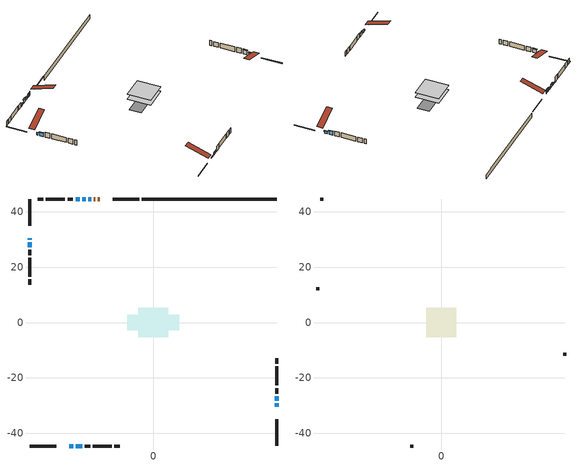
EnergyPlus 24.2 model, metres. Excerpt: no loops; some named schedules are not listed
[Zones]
conditioned space
 floor adiabatic (AdiabaticFloorConstruction): -5.38,-5.38 -5.38,5.38 5.38,5.38 5.38,-5.38 z0.37
 floor foundation (Slab1 construction): -9.31,-2.88 -9.31,2.88 9.31,2.88 9.31,-2.88 z-1.92
 wall outside (RimJoist1 construction): -5.04,44.65 -14.68,44.65 / -44.65,-44.65 -35.02,-44.65 / -44.65,44.65 -44.65,35.02 / 44.65,-44.65 44.65,-35.02 z0.37:0.67
 wall outside (AdiabaticWallConstruction 1): -19.29,44.65 -20.11,44.65 / -21.03,44.65 -21.57,44.65 z0.37:2.4
 wall outside (AdiabaticWallConstruction): -44.65,30.4 -44.65,29.94 z0.37:1.59; -30.4,-44.65 -28.92,-44.65 / -26.62,44.65 -28.09,44.65 z0.37:0.78; 44.65,-30.4 44.65,-29.26 / -28,-44.65 -25.71,-44.65 z0.37:1.51; 44.65,-28.33 44.65,-26.6 z0.37:2.35; -44.65,29.02 -44.65,27.29 z0.37:2.2; -22.5,44.65 -23.41,44.65 z0.37:1.29; -24.34,44.65 -25.69,44.65 z0.37:1.89
 wall outside (Wall1 construction): -29.02,44.65 -30.99,44.65 / -24.78,-44.65 -22.82,-44.65 / -44.65,26.36 -44.65,24.39 / 44.65,-25.67 44.65,-23.71 z0.37:2.81
 wall outside (Wall2 construction): -31.92,44.65 -38.84,44.65 / -21.89,-44.65 -14.96,-44.65 / -44.65,23.46 -44.65,16.54 / 44.65,-22.78 44.65,-15.85 z0.37:2.81
 wall outside (Wall3 construction): -39.77,44.65 -41.68,44.65 / -14.03,-44.65 -12.12,-44.65 / -44.65,15.61 -44.65,13.7 / 44.65,-14.92 44.65,-13.01 z0.37:2.81
 wall foundation (FoundationWall1 construction): -4.12,44.65,-1.92 -4.12,44.65,0.37 39.77,44.65,0.37 39.77,44.65,0.12 44.65,44.65,0.12 44.65,44.65,-1.92
 window (WindowConstruction 6): -44.65,30.4 -44.65,29.94 z0.37:1.59
 window (WindowConstruction 8): -30.4,-44.65 -28.93,-44.65 z0.37:0.78
 window (WindowConstruction): 44.65,-30.4 44.65,-29.26 z0.37:1.51
 window (WindowConstruction 1): 44.65,-28.33 44.65,-26.6 z0.37:2.35
 window (WindowConstruction 2): -44.65,29.02 -44.65,27.29 z0.37:2.2
 window (WindowConstruction 3): -22.5,44.65 -23.41,44.65 z0.37:1.28
 window (WindowConstruction 4): -24.34,44.65 -25.69,44.65 z0.37:1.89
 window (WindowConstruction 5): -28,-44.65 -25.71,-44.65 z0.37:1.51
 window (WindowConstruction 7): -26.62,44.65 -28.09,44.65 z0.37:0.78
 door (Door): -19.29,44.65 -20.1,44.65 z0.37:2.4
 door (Door 1): -21.03,44.65 -21.57,44.65 z0.37:2.4
 ceiling adiabatic (AdiabaticFloorConstruction): 5.38,-5.38 5.38,5.38 -5.38,5.38 -5.38,-5.38 z0.37
attic - vented
 floor to conditioned space (Floor1 construction Reversed): -5.38,-5.38 -5.38,5.38 5.38,5.38 5.38,-5.38 z2.81
 wall outside (Wall4 construction): -42.61,44.65 -43.72,44.65 / -11.19,-44.65 -10.08,-44.65 / -44.65,12.77 -44.65,11.66 / 44.65,-12.09 44.65,-10.97 z0.37:2.81
 roof outside (Roof1 construction): -18.37,44.65,2.81 -18.37,34.18,6.3 -15.61,34.18,6.3 -15.61,44.65,2.81; -31.33,-44.65,2.81 -31.33,-34.18,6.3 -34.09,-34.18,6.3 -34.09,-44.65,2.81; -44.65,31.33,2.81 -34.18,31.33,6.3 -34.18,34.09,6.3 -44.65,34.09,2.81; 44.65,-31.33,2.81 34.18,-31.33,6.3 34.18,-34.09,6.3 44.65,-34.09,2.81
shading: -28.72,-44.65 -30.6,-44.65 -30.6,-45.06 -28.72,-45.06 z0.98; 44.65,-29.06 44.65,-30.6 45.06,-30.6 45.06,-29.06 z1.71; 44.65,-26.4 44.65,-28.53 45.06,-28.53 45.06,-26.4 z2.55; -44.65,27.09 -44.65,29.22 -45.06,29.22 -45.06,27.09 z2.4; -23.61,44.65 -22.3,44.65 -22.3,45.06 -23.61,45.06 z1.49; -25.89,44.65 -24.14,44.65 -24.14,45.06 -25.89,45.06 z2.1; -25.51,-44.65 -28.2,-44.65 -28.2,-45.06 -25.51,-45.06 z1.71; -28.29,44.65 -26.42,44.65 -26.42,45.06 -28.29,45.06 z0.98
[Building]
Building 1: Terrain=Suburbs
[Site:Location]
London AP_ON: Latitude {deg}=43.03; Longitude {deg}=-81.15; Time Zone {hr}=-5; Elevation {m}=278; Keep Site Location Information=Yes
[Site:GroundTemperature:Shallow]
3.98693, 1.93205, 1.76749, 2.74264, 6.6573, 10.5537, 13.9317, 16.0716, 16.2534, 14.513, 11.2211, 7.44421
[Site:WaterMainsTemperature]
Calculation Method=Schedule; Temperature Schedule=mains temperature schedule
[Material] Roughness=Rough; Thermal Absorptance=0.9
Name | Thickness {m} | Conductivity {W/m-K} | Density {kg/m3} | Specific Heat {J/kg-K} | Solar Absorptance | Visible Absorptance
asphalt or fiberglass shingles | 0.00635 | 0.162714 | 1121.4 | 1465.45 | 0.4 | 0.4
ceiling loosefill ins | 0.254 | 0.0480833 | 16.02 | 1046.75 | 0.7 | 0.7
ceiling stud and cavity | 0.1397 | 0.132008 | 65.682 | 1177.47 | 0.7 | 0.7
concrete 4.0 in. | 0.1016 | 1.803125 | 2242.8 | 837.4 | 0.7 | 0.7
concrete 8.0 in. | 0.2032 | 1.803125 | 2242.8 | 837.4 | 0.7 | 0.7
door material | 0.04445 | 0.053851 | 512.64 | 1214.23 | 0.7 | 0.7
exterior vertical ins | 0.00241454 | 0.029427 | 32.04 | 1214.23 | 0.7 | 0.7
floor covering | 0.0127 | 0.0433444 | 54.468 | 1339.84 | 0.6 | 0.6
floor rigid ins; wall rigid ins | 0.512978 | 0.029427 | 32.04 | 1214.23 | 0.7 | 0.7
floor stud and cavity | 0.1397 | 1.75129 | 37.0049 | 1207.88 | 0.7 | 0.7
furniture material conditioned space 1 | 0.1524 | 0.115458 | 640.8 | 1214.23 | 0.6 | 0.6
gypsum board | 0.0127 | 0.160291 | 801 | 837.4 | 0.6 | 0.6
gypsum board 1 | 0.0127 | 0.160291 | 801 | 837.4 | 0.7 | 0.7
osb sheathing 0.5 in. | 0.0127 | 0.115458 | 512.64 | 1214.23 | 0.7 | 0.7
osb sheathing 0.75 in. | 0.01905 | 0.115458 | 512.64 | 1214.23 | 0.7 | 0.7
osb sheathing 2.0 in. | 0.0508 | 0.115458 | 512.64 | 1214.23 | 0.7 | 0.7
rim joist stud and cavity | 0.0508 | 0.0296634 | 125.044 | 1163.47 | 0.6 | 0.6
wall stud and cavity | 0.1397 | 0.108091 | 139.0536 | 1170.24 | 0.7 | 0.7
wall stud and cavity 1 | 0.1397 | 0.0940029 | 139.0536 | 1170.24 | 0.7 | 0.7
wall stud and cavity 2 | 0.1397 | 0.08757 | 139.0536 | 1170.24 | 0.7 | 0.7
wall stud and cavity 3 | 0.0889 | 6.1454 | 50.32683 | 1063.81 | 0.6 | 0.6
wall stud and cavity 4 | 0.0889 | 0.380278 | 52.3479 | 1209.89 | 0.7 | 0.7
wall stud and cavity 5 | 0.0889 | 0.391764 | 83.0341 | 1211.67 | 0.7 | 0.7
wood siding | 0.0254 | 0.102417 | 544.68 | 1172.36 | 0.4 | 0.4
wood siding 1 | 0.00254 | 0.102417 | 544.68 | 1172.36 | 0.4 | 0.4
wood siding 2; wood siding 3; wood siding 4 | 0.0254 | 0.102417 | 544.68 | 1172.36 | 0.7 | 0.7
[WindowMaterial:SimpleGlazingSystem]
Name | U-Factor {W/m2-K} | Solar Heat Gain Coefficient
WindowMaterial | 2.94177 | 0.59
WindowMaterial 1 | 2.98152 | 0.59
WindowMaterial 2 | 2.90089 | 0.65
WindowMaterial 3 | 2.96619 | 0.55
WindowMaterial 4 | 2.91963 | 0.62
WindowMaterial 5 | 2.97868 | 0.61
WindowMaterial 6 | 3.06442 | 0.37
[Construction]
AdiabaticFloorConstruction: floor stud and cavity, floor rigid ins, osb sheathing 0.75 in., floor covering
AdiabaticWallConstruction: wood siding 3, wall rigid ins, wall stud and cavity 4, gypsum board
AdiabaticWallConstruction 1: wood siding 4, wall rigid ins, wall stud and cavity 4, gypsum board
Door; Door 1: door material
Floor1 construction Reversed: gypsum board, ceiling stud and cavity, ceiling loosefill ins
FoundationWall1 construction: concrete 8.0 in., gypsum board 1
furniture construction conditioned space 1: furniture material conditioned space 1
PartitionWallConstruction: gypsum board, wall stud and cavity 5, gypsum board
RimJoist1 construction: wood siding 2, osb sheathing 2.0 in., rim joist stud and cavity
Roof1 construction: asphalt or fiberglass shingles
Slab1 construction: concrete 4.0 in.
Wall1 construction: wood siding, osb sheathing 0.5 in., wall stud and cavity, gypsum board
Wall2 construction: wood siding, osb sheathing 0.5 in., wall stud and cavity 1, gypsum board
Wall3 construction: wood siding, osb sheathing 0.5 in., wall stud and cavity 2, gypsum board
Wall4 construction: wood siding 1, wall stud and cavity 3
WindowConstruction; WindowConstruction 5: WindowMaterial
WindowConstruction 1: WindowMaterial 1
WindowConstruction 2: WindowMaterial 2
WindowConstruction 3: WindowMaterial 3
WindowConstruction 4: WindowMaterial 4
WindowConstruction 6: WindowMaterial 5
WindowConstruction 7; WindowConstruction 8: WindowMaterial 6
[Zone] Multiplier=1; Part of Total Floor Area=Yes
Name | Volume {m3}
attic - vented | 65.4812
conditioned space | 553.3
[Space]
Name | Zone | Volume {m3}
attic - vented 1 | attic - vented | 65.4812
conditioned space 1 | conditioned space | 553.3
[ZoneInfiltration:EffectiveLeakageArea]
infil attic - vented 1: Zone or Space=attic - vented 1; Schedule=Always On Discrete; Effective Air Leakage Area {cm2}=5043.05; Stack Coefficient=0.000412271; Wind Coefficient=1.37186e-05
[ZoneMixing]
whole house fan mix: Zone or Space=attic - vented; Schedule=Always On Continuous; Design Flow Rate Calculation Method=Flow/Zone; Design Flow Rate {m3/s}=0; Source Zone or Space=conditioned space
[SurfaceProperty:ExposedFoundationPerimeter]
Slab1: Exposed Perimeter Calculation Method=TotalExposedPerimeter; Total Exposed Perimeter {m}=48.767
[InternalMass] Zone or ZoneList=conditioned space; Space or SpaceList=conditioned space 1
Name | Construction | Surface Area {m2}
furniture mass conditioned space 1 | furniture construction conditioned space 1 | 89.1602
partition wall mass | PartitionWallConstruction | 222.9
[Lights]
interior lighting: Zone or ZoneList or Space or SpaceList=conditioned space 1; Schedule=interior lighting schedule; Design Level Calculation Method=LightingLevel; Lighting Level {W}=343.2; Return Air Fraction=0; Fraction Radiant=0.6; Fraction Visible=0.2; Fraction Replaceable=1
[People]
occupants: Zone or ZoneList or Space or SpaceList=conditioned space 1; Number of People Schedule=occupants schedule; Number of People Calculation Method=People; Number of People=3; Fraction Radiant=0.314171; Sensible Heat Fraction=0.56303; Activity Level Schedule=occupants activity schedule; Carbon Dioxide Generation Rate {m3/s-W}=0; Enable ASHRAE 55 Comfort Warnings=No; Mean Radiant Temperature Calculation Type=EnclosureAveraged
[ElectricEquipment] Zone or ZoneList or Space or SpaceList=conditioned space 1; Design Level Calculation Method=EquipmentLevel
Name | Schedule | Design Level {W} | Fraction Latent | Fraction Radiant | Fraction Lost
clothes dryer | clothes dryer schedule | 140.772 | 0.015 | 0.081 | 0.85
clothes washer | clothes washer schedule | 32.1985 | 0.03 | 0.162 | 0.7
cooking range | cooking range schedule | 215.147 | 0.08 | 0.432 | 0.2
dishwasher | dishwasher schedule | 66.8632 | 0.3 | 0.18 | 0.4
fridge | fridge schedule | 72.9452 | 0 | 0.6 | 0
mech vent bath fan 0 | mech vent bath fan 0 schedule | 50.2 | 0 | 0 | 1
mech vent bath fan 1 | mech vent bath fan 1 schedule | 50.2 | 0 | 0 | 1
mech vent house fan | mech vent house fan schedule | 0 | 0 | 0 | 1
mech vent house fan cfis | mech vent house fan cfis schedule | 0 | 0 | 0 | 0
mech vent range fan 0 | mech vent range fan 0 schedule | 57 | 0 | 0 | 1
misc plug loads | misc plug loads schedule | 494.7 | 0.045 | 0.513 | 0.1
whole house fan | Always On Discrete | 0 | 0 | 0 | 1
[OtherEquipment] Zone or ZoneList or Space or SpaceList=conditioned space 1; Design Level Calculation Method=EquipmentLevel
Name | Fuel Type | Schedule | Design Level {W} | Fraction Latent | Fraction Radiant | Fraction Lost
clothes dryer 1 | Electricity | clothes dryer schedule | 0 | 0.015 | 0.081 | 0.85
cooking range 1 | Electricity | cooking range schedule | 0 | 0.08 | 0.432 | 0.2
general water use latent | None | general water use schedule | 62.594 | 1 | 0 | 0
general water use sensible | None | general water use schedule | -61.6891 | 0 | 0.6 | 0
mech vent house fan latent load | None | Always On Discrete | 0 | 1 | 0 | 0
mech vent house fan sensible load | None | Always On Discrete | 0 | 0 | 0 | 0
water heater energy adjustment1 | NaturalGas | Always On Discrete | 0.01 | 0 | 0 | 1
[ZoneInfiltration:DesignFlowRate] Zone or ZoneList or Space or SpaceList=conditioned space 1; Schedule=Always On Discrete; Design Flow Rate Calculation Method=Flow/Zone; Design Flow Rate {m3/s}=0
infil flow; natural vent flow; whole house fan flow
[AvailabilityManager:Scheduled]
central ac and furnace airloop Availability Manager: Schedule=Always On Discrete
[Foundation:Kiva]
Foundation Kiva 1: Initial Indoor Air Temperature {C}=18; Wall Height Above Grade {m}=0.369997; Wall Depth Below Slab {m}=0.2032; Custom Block Material Name 1=exterior vertical ins; Custom Block Depth 1 {m}=2.28999; Custom Block X Position 1 {m}=0.2159; Custom Block Z Position 1 {m}=0
[Foundation:Kiva:Settings]
Soil Conductivity {W/m-K}=0.849921; Soil Density {kg/m3}=1842.3; Soil Specific Heat {J/kg-K}=418.7; Ground Solar Absorptivity=0.9; Ground Thermal Absorptivity=0.9; Ground Surface Roughness {m}=0.03; Far-Field Width {m}=40; Deep-Ground Boundary Condition=ZeroFlux; Deep-Ground Depth {m}=40; Minimum Cell Dimension {m}=0.2; Maximum Cell Growth Coefficient=3; Simulation Timestep=Timestep
[Exterior:Lights]
exterior lighting: Schedule=exterior lighting schedule; Design Level {W}=75.6
[EnergyManagementSystem:GlobalVariable]
central_ac_and_furnace_airloop_Fan_RTF
infil_program_Qfan
infil_program_Qinf
natural_vent_program_Qnv
natural_vent_program_Qwhf
[EnergyManagementSystem:Sensor]
Name | Output:Variable or Output:Meter Index Key | Output:Variable or Output:Meter
airflow_gain | infil flow | Infiltration Sensible Heat Gain Energy
airflow_gain_1 | natural vent flow | Infiltration Sensible Heat Gain Energy
airflow_gain_2 | whole house fan flow | Infiltration Sensible Heat Gain Energy
airflow_loss | infil flow | Infiltration Sensible Heat Loss Energy
airflow_loss_1 | natural vent flow | Infiltration Sensible Heat Loss Energy
airflow_loss_2 | whole house fan flow | Infiltration Sensible Heat Loss Energy
clg_load_cond |  | Cooling:EnergyTransfer:Zone:CONDITIONED SPACE
clg_sp_s; clg_sp_s_1 | cooling setpoint | Schedule Value
clothes_dryer_exhaust_0_sch_s | clothes dryer exhaust 0 schedule | Schedule Value
cool_season | cooling season schedule | Schedule Value
htg_load_cond |  | Heating:EnergyTransfer:Zone:CONDITIONED SPACE
htg_sp_s; htg_sp_s_1 | heating setpoint | Schedule Value
ig_ee_conv | clothes dryer | Electric Equipment Convective Heating Energy
ig_ee_conv_2 | cooking range | Electric Equipment Convective Heating Energy
ig_ee_conv_4 | fridge | Electric Equipment Convective Heating Energy
ig_ee_conv_5 | misc plug loads | Electric Equipment Convective Heating Energy
ig_ee_conv_6 | whole house fan | Electric Equipment Convective Heating Energy
ig_ee_rad | clothes dryer | Electric Equipment Radiant Heating Energy
ig_ee_rad_2 | cooking range | Electric Equipment Radiant Heating Energy
ig_ee_rad_4 | fridge | Electric Equipment Radiant Heating Energy
ig_ee_rad_5 | misc plug loads | Electric Equipment Radiant Heating Energy
ig_ee_rad_6 | whole house fan | Electric Equipment Radiant Heating Energy
ig_lgt_conv | interior lighting | Lights Convective Heating Energy
ig_lgt_rad | interior lighting | Lights Radiant Heating Energy
ig_lgt_vis | interior lighting | Lights Visible Radiation Heating Energy
ig_oe_conv | clothes dryer 1 | Other Equipment Convective Heating Energy
ig_oe_conv_1 | cooking range 1 | Other Equipment Convective Heating Energy
ig_oe_conv_2 | general water use latent | Other Equipment Convective Heating Energy
ig_oe_conv_3 | general water use sensible | Other Equipment Convective Heating Energy
ig_oe_conv_4 | water heater energy adjustment1 | Other Equipment Convective Heating Energy
ig_oe_rad | clothes dryer 1 | Other Equipment Radiant Heating Energy
ig_oe_rad_1 | cooking range 1 | Other Equipment Radiant Heating Energy
ig_oe_rad_2 | general water use latent | Other Equipment Radiant Heating Energy
ig_oe_rad_3 | general water use sensible | Other Equipment Radiant Heating Energy
ig_oe_rad_4 | water heater energy adjustment1 | Other Equipment Radiant Heating Energy
ig_ppl_conv | occupants | People Convective Heating Energy
ig_ppl_rad | occupants | People Radiant Heating Energy
im_conv | furniture mass conditioned space 1 | Surface Inside Face Convection Heat Gain Energy
im_conv_1 | partition wall mass | Surface Inside Face Convection Heat Gain Energy
im_ig | furniture mass conditioned space 1 | Surface Inside Face Internal Gains Radiation Heat Gain Energy
im_ig_1 | partition wall mass | Surface Inside Face Internal Gains Radiation Heat Gain Energy
im_lgt | furniture mass conditioned space 1 | Surface Inside Face Lights Radiation Heat Gain Energy
im_lgt_1 | partition wall mass | Surface Inside Face Lights Radiation Heat Gain Energy
im_sol | furniture mass conditioned space 1 | Surface Inside Face Solar Radiation Heat Gain Energy
im_sol_1 | partition wall mass | Surface Inside Face Solar Radiation Heat Gain Energy
im_surf | furniture mass conditioned space 1 | Surface Inside Face Net Surface Thermal Radiation Heat Gain Energy
im_surf_1 | partition wall mass | Surface Inside Face Net Surface Thermal Radiation Heat Gain Energy
mech_vent_bath_fan_0_sch_s | mech vent bath fan 0 schedule | Schedule Value
mech_vent_bath_fan_1_sch_s | mech vent bath fan 1 schedule | Schedule Value
mech_vent_range_fan_0_sch_s | mech vent range fan 0 schedule | Schedule Value
mv_conv | mech vent bath fan 0 | Electric Equipment Convective Heating Energy
mv_conv_1 | mech vent bath fan 1 | Electric Equipment Convective Heating Energy
mv_conv_2 | mech vent house fan | Electric Equipment Convective Heating Energy
mv_conv_3 | mech vent house fan cfis | Electric Equipment Convective Heating Energy
mv_conv_4 | mech vent range fan 0 | Electric Equipment Convective Heating Energy
mv_conv_5 | mech vent house fan latent load | Other Equipment Convective Heating Energy
mv_conv_6 | mech vent house fan sensible load | Other Equipment Convective Heating Energy
mv_rad | mech vent bath fan 0 | Electric Equipment Radiant Heating Energy
mv_rad_1 | mech vent bath fan 1 | Electric Equipment Radiant Heating Energy
mv_rad_2 | mech vent house fan | Electric Equipment Radiant Heating Energy
mv_rad_3 | mech vent house fan cfis | Electric Equipment Radiant Heating Energy
mv_rad_4 | mech vent range fan 0 | Electric Equipment Radiant Heating Energy
mv_rad_5 | mech vent house fan latent load | Other Equipment Radiant Heating Energy
mv_rad_6 | mech vent house fan sensible load | Other Equipment Radiant Heating Energy
natural_vent_s | natural vent schedule | Schedule Value
out_pb_s |  | Site Outdoor Air Barometric Pressure
out_wt_s |  | Site Outdoor Air Humidity Ratio
site_vw_s |  | Site Wind Speed
ss_back_out | Window1 | Surface Window Shortwave from Zone Back Out Window Heat Transfer Rate
ss_back_out_1 | Window11 | Surface Window Shortwave from Zone Back Out Window Heat Transfer Rate
ss_back_out_2 | Window2 | Surface Window Shortwave from Zone Back Out Window Heat Transfer Rate
ss_back_out_3 | Window3 | Surface Window Shortwave from Zone Back Out Window Heat Transfer Rate
ss_back_out_4 | Window4 | Surface Window Shortwave from Zone Back Out Window Heat Transfer Rate
ss_back_out_5 | Window5 | Surface Window Shortwave from Zone Back Out Window Heat Transfer Rate
ss_back_out_6 | Window6 | Surface Window Shortwave from Zone Back Out Window Heat Transfer Rate
ss_back_out_7 | Window7 | Surface Window Shortwave from Zone Back Out Window Heat Transfer Rate
ss_back_out_8 | Window9 | Surface Window Shortwave from Zone Back Out Window Heat Transfer Rate
ss_conv | Door1 | Surface Inside Face Convection Heat Gain Energy
ss_conv_1 | Door2 | Surface Inside Face Convection Heat Gain Energy
ss_conv_10 | Window9 | Surface Inside Face Convection Heat Gain Energy
ss_conv_2 | Window1 | Surface Inside Face Convection Heat Gain Energy
ss_conv_3 | Window11 | Surface Inside Face Convection Heat Gain Energy
ss_conv_4 | Window2 | Surface Inside Face Convection Heat Gain Energy
ss_conv_5 | Window3 | Surface Inside Face Convection Heat Gain Energy
ss_conv_6 | Window4 | Surface Inside Face Convection Heat Gain Energy
ss_conv_7 | Window5 | Surface Inside Face Convection Heat Gain Energy
ss_conv_8 | Window6 | Surface Inside Face Convection Heat Gain Energy
ss_conv_9 | Window7 | Surface Inside Face Convection Heat Gain Energy
ss_ig | Door1 | Surface Inside Face Internal Gains Radiation Heat Gain Energy
ss_ig_1 | Door2 | Surface Inside Face Internal Gains Radiation Heat Gain Energy
ss_ig_10 | Window9 | Surface Inside Face Internal Gains Radiation Heat Gain Energy
ss_ig_2 | Window1 | Surface Inside Face Internal Gains Radiation Heat Gain Energy
ss_ig_3 | Window11 | Surface Inside Face Internal Gains Radiation Heat Gain Energy
ss_ig_4 | Window2 | Surface Inside Face Internal Gains Radiation Heat Gain Energy
ss_ig_5 | Window3 | Surface Inside Face Internal Gains Radiation Heat Gain Energy
ss_ig_6 | Window4 | Surface Inside Face Internal Gains Radiation Heat Gain Energy
ss_ig_7 | Window5 | Surface Inside Face Internal Gains Radiation Heat Gain Energy
ss_ig_8 | Window6 | Surface Inside Face Internal Gains Radiation Heat Gain Energy
ss_ig_9 | Window7 | Surface Inside Face Internal Gains Radiation Heat Gain Energy
ss_lgt | Door1 | Surface Inside Face Lights Radiation Heat Gain Energy
ss_lgt_1 | Door2 | Surface Inside Face Lights Radiation Heat Gain Energy
ss_sol | Door1 | Surface Inside Face Solar Radiation Heat Gain Energy
ss_sol_1 | Door2 | Surface Inside Face Solar Radiation Heat Gain Energy
ss_surf | Door1 | Surface Inside Face Net Surface Thermal Radiation Heat Gain Energy
ss_surf_1 | Door2 | Surface Inside Face Net Surface Thermal Radiation Heat Gain Energy
ss_surf_10 | Window9 | Surface Inside Face Net Surface Thermal Radiation Heat Gain Energy
ss_surf_2 | Window1 | Surface Inside Face Net Surface Thermal Radiation Heat Gain Energy
ss_surf_3 | Window11 | Surface Inside Face Net Surface Thermal Radiation Heat Gain Energy
ss_surf_4 | Window2 | Surface Inside Face Net Surface Thermal Radiation Heat Gain Energy
ss_surf_5 | Window3 | Surface Inside Face Net Surface Thermal Radiation Heat Gain Energy
ss_surf_6 | Window4 | Surface Inside Face Net Surface Thermal Radiation Heat Gain Energy
ss_surf_7 | Window5 | Surface Inside Face Net Surface Thermal Radiation Heat Gain Energy
ss_surf_8 | Window6 | Surface Inside Face Net Surface Thermal Radiation Heat Gain Energy
ss_surf_9 | Window7 | Surface Inside Face Net Surface Thermal Radiation Heat Gain Energy
ss_trans_in | Window1 | Surface Window Transmitted Solar Radiation Rate
ss_trans_in_1 | Window11 | Surface Window Transmitted Solar Radiation Rate
ss_trans_in_2 | Window2 | Surface Window Transmitted Solar Radiation Rate
ss_trans_in_3 | Window3 | Surface Window Transmitted Solar Radiation Rate
ss_trans_in_4 | Window4 | Surface Window Transmitted Solar Radiation Rate
ss_trans_in_5 | Window5 | Surface Window Transmitted Solar Radiation Rate
ss_trans_in_6 | Window6 | Surface Window Transmitted Solar Radiation Rate
ss_trans_in_7 | Window7 | Surface Window Transmitted Solar Radiation Rate
ss_trans_in_8 | Window9 | Surface Window Transmitted Solar Radiation Rate
ss_trans_out | Window1 | Surface Inside Face Initial Transmitted Diffuse Transmitted Out Window Solar Radiation Rate
ss_trans_out_1 | Window11 | Surface Inside Face Initial Transmitted Diffuse Transmitted Out Window Solar Radiation Rate
ss_trans_out_2 | Window2 | Surface Inside Face Initial Transmitted Diffuse Transmitted Out Window Solar Radiation Rate
ss_trans_out_3 | Window3 | Surface Inside Face Initial Transmitted Diffuse Transmitted Out Window Solar Radiation Rate
ss_trans_out_4 | Window4 | Surface Inside Face Initial Transmitted Diffuse Transmitted Out Window Solar Radiation Rate
ss_trans_out_5 | Window5 | Surface Inside Face Initial Transmitted Diffuse Transmitted Out Window Solar Radiation Rate
ss_trans_out_6 | Window6 | Surface Inside Face Initial Transmitted Diffuse Transmitted Out Window Solar Radiation Rate
ss_trans_out_7 | Window7 | Surface Inside Face Initial Transmitted Diffuse Transmitted Out Window Solar Radiation Rate
ss_trans_out_8 | Window9 | Surface Inside Face Initial Transmitted Diffuse Transmitted Out Window Solar Radiation Rate
s_conv | Floor1 | Surface Inside Face Convection Heat Gain Energy
s_conv_1 | FoundationWall1 | Surface Inside Face Convection Heat Gain Energy
s_conv_10 | Wall1:180 | Surface Inside Face Convection Heat Gain Energy
s_conv_11 | Wall1:270 | Surface Inside Face Convection Heat Gain Energy
s_conv_12 | Wall1:90 | Surface Inside Face Convection Heat Gain Energy
s_conv_13 | Wall2:0 | Surface Inside Face Convection Heat Gain Energy
s_conv_14 | Wall2:180 | Surface Inside Face Convection Heat Gain Energy
s_conv_15 | Wall2:270 | Surface Inside Face Convection Heat Gain Energy
s_conv_16 | Wall2:90 | Surface Inside Face Convection Heat Gain Energy
s_conv_17 | Wall3:0 | Surface Inside Face Convection Heat Gain Energy
s_conv_18 | Wall3:180 | Surface Inside Face Convection Heat Gain Energy
s_conv_19 | Wall3:270 | Surface Inside Face Convection Heat Gain Energy
s_conv_2 | inferred conditioned ceiling | Surface Inside Face Convection Heat Gain Energy
s_conv_20 | Wall3:90 | Surface Inside Face Convection Heat Gain Energy
s_conv_3 | inferred conditioned floor | Surface Inside Face Convection Heat Gain Energy
s_conv_4 | RimJoist1:0 | Surface Inside Face Convection Heat Gain Energy
s_conv_5 | RimJoist1:180 | Surface Inside Face Convection Heat Gain Energy
s_conv_6 | RimJoist1:270 | Surface Inside Face Convection Heat Gain Energy
s_conv_7 | RimJoist1:90 | Surface Inside Face Convection Heat Gain Energy
s_conv_8 | Slab1 | Surface Inside Face Convection Heat Gain Energy
s_conv_9 | Wall1:0 | Surface Inside Face Convection Heat Gain Energy
s_ig | Floor1 | Surface Inside Face Internal Gains Radiation Heat Gain Energy
s_ig_1 | FoundationWall1 | Surface Inside Face Internal Gains Radiation Heat Gain Energy
s_ig_10 | Wall1:180 | Surface Inside Face Internal Gains Radiation Heat Gain Energy
s_ig_11 | Wall1:270 | Surface Inside Face Internal Gains Radiation Heat Gain Energy
s_ig_12 | Wall1:90 | Surface Inside Face Internal Gains Radiation Heat Gain Energy
s_ig_13 | Wall2:0 | Surface Inside Face Internal Gains Radiation Heat Gain Energy
s_ig_14 | Wall2:180 | Surface Inside Face Internal Gains Radiation Heat Gain Energy
s_ig_15 | Wall2:270 | Surface Inside Face Internal Gains Radiation Heat Gain Energy
s_ig_16 | Wall2:90 | Surface Inside Face Internal Gains Radiation Heat Gain Energy
s_ig_17 | Wall3:0 | Surface Inside Face Internal Gains Radiation Heat Gain Energy
